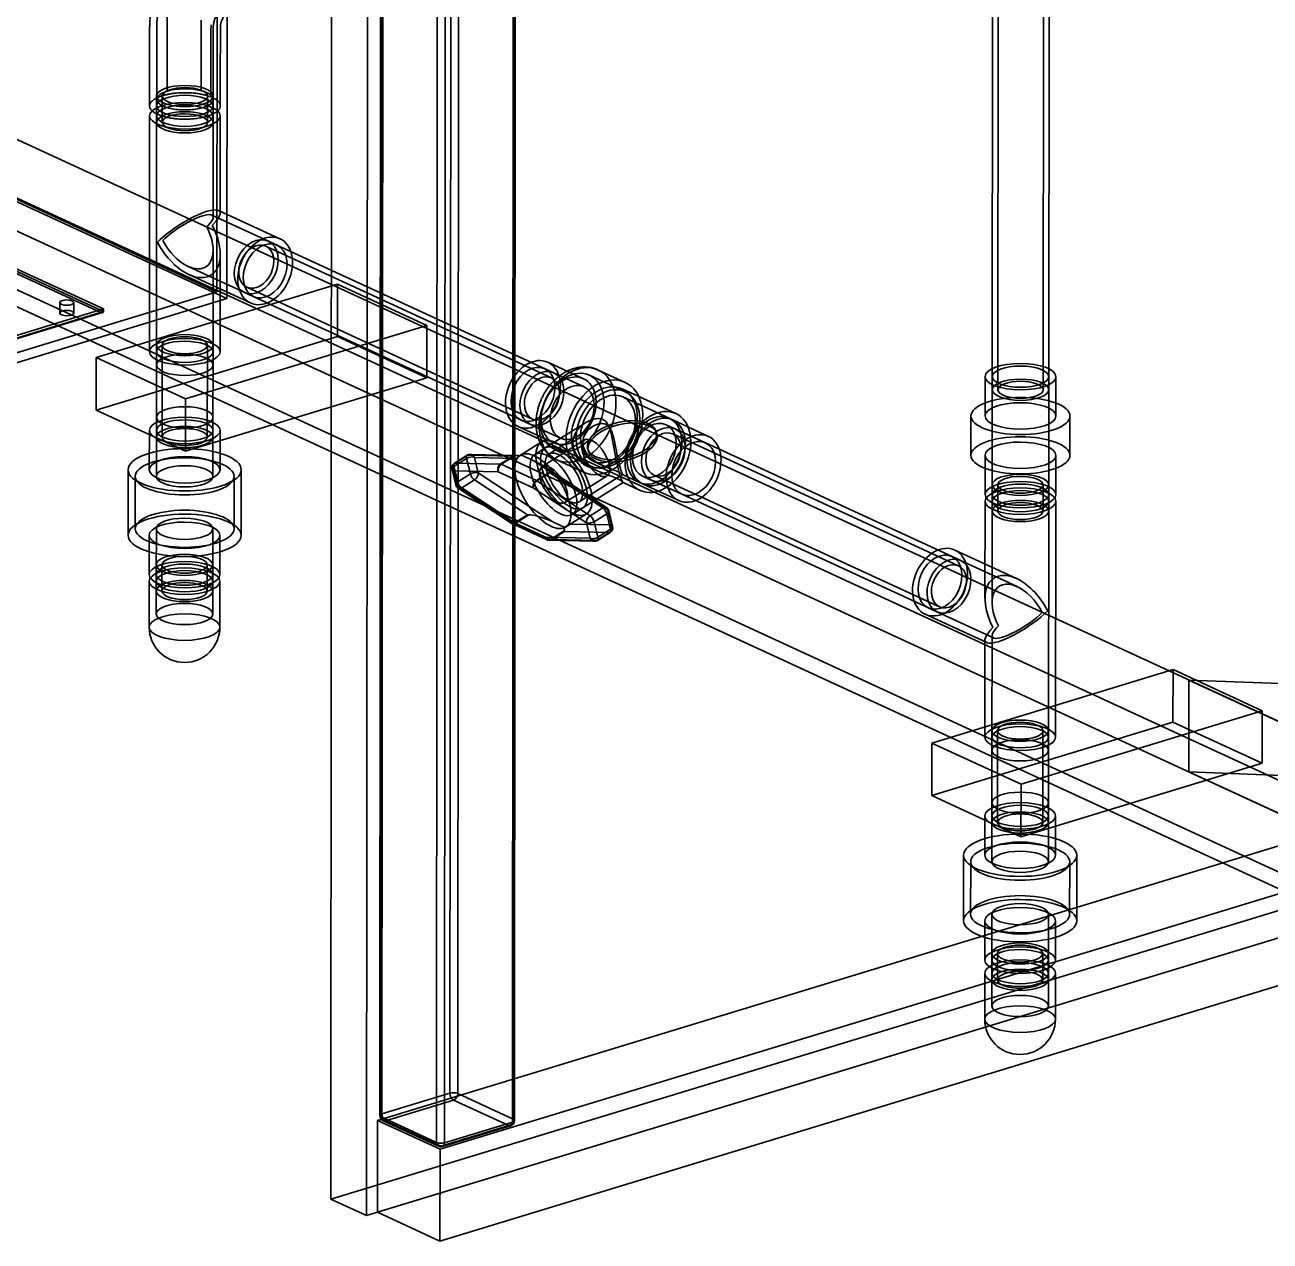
# Model space of a CAD drawing. Header units: millimetres. Extents: x 13 to 1054, y -1204 to 736.
# Drawn here: x 363.6 to 803.9, y -1204.1 to -774.1 of the extents above; entities that cross this region are included whole.
import ezdxf

# ---------------------------------------------------------------- set-up
doc = ezdxf.new("R2010")
doc.units = ezdxf.units.MM
doc.layers.add('1', color=7, linetype='Continuous', true_color=0xffffff)

msp = doc.modelspace()

# ---------------------------------------------------------------- linework, layer by layer
at = {"layer": '1', "color": 7, "linetype": 'Continuous', "lineweight": 35}
for p, q in [((471.74, -1189.27), (472.86, 345)), ((484.37, -1195.1), (485.48, 339.18)), ((816.87, -1084.16), (471.74, -1189.27)), ((829.49, -1089.99), (484.37, -1195.1)), ((471.74, -1189.27), (484.37, -1195.1))]:
    msp.add_line(p, q, dxfattribs=at)
at = {"layer": '1', "color": 5, "linetype": 'Continuous', "lineweight": 35}
for p, q in [((514.93, 313.85), (513.87, -1151.82)), ((516.68, -1151.93), (517.74, 313.74)), ((490.15, 305.95), (489.09, -1159.72)), ((490.6, 305.48), (489.53, -1160.2)), ((489.82, -1159.14), (490.89, 306.53)), ((537.31, 304.72), (536.25, -1160.95)), ((536.7, -1161.43), (537.76, 304.24)), ((535.96, -1162.01), (537.02, 303.66)), ((509.1, -1169.22), (510.17, 296.45)), ((512.98, 296.34), (511.92, -1169.33)), ((432.05, -38.75), (431.45, -868.47)), ((435.57, -36.57), (434.97, -870.92)), ((255.23, -765.93), (864.41, -1046.91)), ((228.08, -774.2), (837.27, -1055.18)), ((245.22, -782.57), (431.45, -868.47)), ((245.58, -783.57), (434.97, -870.92)), ((230.34, -800.3), (391.32, -874.55)), ((391.32, -875.47), (230.34, -801.23)), ((255.21, -798.38), (864.39, -1079.36)), ((230.27, -801.95), (390.62, -875.91)), ((220.31, -809.01), (829.49, -1089.99)), ((228.06, -806.64), (837.25, -1087.62)), ((228.06, -806.64), (837.25, -1087.62)), ((431.45, -868.47), (216.24, -934.01)), ((434.97, -870.92), (221.69, -935.88)), ((391.32, -874.55), (232.33, -922.97)), ((232.33, -923.89), (391.32, -875.47)), ((232.37, -924.16), (390.94, -875.87)), ((390.62, -875.91), (232.4, -924.09)), ((375.9, -872.31), (375.9, -876.02)), ((380.9, -876.02), (380.9, -872.31)), ((391.32, -875.47), (391.32, -874.55)), ((510.37, -1171.66), (1053.25, -1006.32)), ((775.11, -1038.2), (775.14, -1005.75)), ((974.09, -1013.52), (775.14, -1005.75)), ((775.14, -1005.75), (806.38, -1020.16)), ((1053.23, -1038.77), (510.34, -1204.11)), ((806.36, -1052.61), (775.11, -1038.2)), ((974.07, -1045.97), (775.11, -1038.2)), ((488.27, -1161.47), (837.27, -1055.18)), ((837.25, -1087.62), (488.25, -1193.91)), ((513.87, -1151.82), (489.82, -1159.14)), ((536.25, -1160.95), (516.68, -1151.93)), ((491.08, -1161.58), (515.13, -1154.26)), ((515.13, -1154.26), (534.7, -1163.28)), ((488.25, -1193.91), (488.27, -1161.47)), ((488.27, -1161.47), (510.37, -1171.66)), ((489.53, -1160.2), (509.1, -1169.22)), ((490.25, -1161.54), (509.82, -1170.57)), ((510.65, -1170.6), (491.08, -1161.58)), ((511.92, -1169.33), (535.96, -1162.01)), ((534.7, -1163.28), (510.65, -1170.6)), ((511.24, -1170.66), (535.28, -1163.34)), ((510.34, -1204.11), (510.37, -1171.66)), ((488.25, -1193.91), (510.34, -1204.11))]:
    msp.add_line(p, q, dxfattribs=at)
at = {"layer": '1', "color": 27, "linetype": 'Continuous', "lineweight": 35}
for p, q in [((705.8, -680.63), (705.64, -903.13)), ((707.8, -680.64), (707.64, -903.13)), ((723.64, -903.14), (723.8, -680.65)), ((725.64, -903.14), (725.8, -680.65)), ((410.17, -799.31), (410.17, -808.58)), ((410.17, -800.46), (410.17, -802.78)), ((412.17, -799.31), (412.17, -808.58)), ((428.17, -808.59), (428.17, -799.32)), ((430.17, -808.59), (430.17, -799.32)), ((430.17, -802.8), (430.17, -800.48)), ((407.67, -806.26), (407.61, -889.69)), ((410.17, -806.26), (410.11, -889.69)), ((430.14, -842.14), (430.17, -806.27)), ((432.64, -840.67), (432.67, -806.27)), ((453.78, -849.73), (432.02, -839.7)), ((452.74, -852.01), (429.64, -841.35)), ((430.11, -889.71), (430.14, -853.84)), ((549.75, -898.95), (448.74, -852.37)), ((550.58, -897.14), (449.58, -850.55)), ((432.61, -889.71), (432.63, -855.31)), ((421.27, -859.52), (444.36, -870.17)), ((421.55, -862.4), (443.31, -872.44)), ((442.04, -866.89), (543.04, -913.48)), ((441.2, -868.71), (542.21, -915.3)), ((410.11, -887.38), (410.09, -919.82)), ((412.11, -887.38), (412.09, -919.82)), ((428.09, -919.84), (428.11, -887.39)), ((430.09, -919.84), (430.11, -887.39)), ((561.1, -899.23), (548.47, -893.41)), ((561.32, -902.09), (547.43, -895.68)), ((575.83, -903.82), (563.2, -898)), ((575.82, -900.52), (566.35, -896.15)), ((593.71, -911.52), (574.77, -902.79)), ((591.4, -913.21), (574.99, -905.64)), ((539.05, -913.84), (552.94, -920.25)), ((561.79, -914.79), (547.59, -923.71)), ((604.24, -921.89), (590.35, -915.48)), ((605.29, -919.62), (592.66, -913.79)), ((407.59, -917.5), (407.58, -931.41)), ((410.09, -917.5), (410.08, -933.73)), ((430.08, -933.74), (430.09, -917.52)), ((432.58, -931.43), (432.59, -917.52)), ((538, -916.11), (550.63, -921.94)), ((564.27, -916.19), (548.92, -925.82)), ((693.68, -965.34), (592.67, -918.75)), ((694.52, -963.52), (593.51, -916.94)), ((551.05, -924.33), (563.68, -930.16)), ((551.69, -927.93), (561.16, -932.3)), ((564.52, -928.34), (568.04, -929.97)), ((400.08, -931.4), (400.06, -954.58)), ((440.06, -954.61), (440.08, -931.43)), ((559.55, -942.76), (574.9, -933.13)), ((562.21, -930.03), (565.75, -931.66)), ((574.88, -933.12), (580.93, -935.91)), ((585.97, -933.28), (686.98, -979.87)), ((402.58, -933.72), (402.56, -952.26)), ((437.56, -952.29), (437.58, -933.75)), ((560.88, -944.88), (575.08, -935.97)), ((575.08, -935.96), (581.15, -938.76)), ((581.98, -933.64), (595.87, -940.05)), ((582.19, -936.49), (594.82, -942.32)), ((585.13, -935.1), (686.14, -981.68)), ((705.61, -936.73), (705.61, -946)), ((707.61, -936.73), (707.61, -946)), ((723.61, -946.02), (723.61, -936.75)), ((725.61, -946.02), (725.61, -936.75)), ((703.11, -942.52), (703.08, -976.92)), ((705.61, -942.53), (705.58, -978.39)), ((725.55, -1025.98), (725.61, -942.54)), ((728.05, -1025.98), (728.11, -942.54)), ((407.56, -954.59), (407.55, -968.49)), ((410.06, -952.27), (410.05, -968.49)), ((430.05, -968.51), (430.06, -952.28)), ((432.55, -968.51), (432.56, -954.6)), ((714.17, -969.84), (692.41, -959.8)), ((714.45, -972.72), (691.36, -962.07)), ((410.05, -965.02), (410.05, -974.29)), ((412.05, -965.02), (412.05, -974.29)), ((428.05, -974.3), (428.05, -965.03)), ((430.05, -974.3), (430.05, -965.03)), ((407.55, -970.81), (407.54, -987.03)), ((410.05, -970.81), (410.04, -982.4)), ((430.04, -982.41), (430.05, -970.82)), ((432.54, -987.05), (432.55, -970.83)), ((682.98, -980.23), (706.07, -990.88)), ((681.94, -982.5), (703.7, -992.54)), ((705.57, -990.1), (705.55, -1025.96)), ((703.07, -991.56), (703.05, -1025.96)), ((705.55, -1023.64), (705.53, -1056.09)), ((707.55, -1023.65), (707.53, -1056.09)), ((723.53, -1056.1), (723.55, -1023.66)), ((725.53, -1056.11), (725.55, -1023.66)), ((703.03, -1053.77), (703.02, -1067.68)), ((705.53, -1053.77), (705.52, -1070)), ((725.52, -1070.01), (725.53, -1053.79)), ((728.02, -1067.7), (728.03, -1053.79)), ((695.52, -1067.67), (695.5, -1090.85)), ((735.5, -1090.88), (735.52, -1067.7)), ((698.02, -1069.99), (698, -1088.53)), ((733, -1088.56), (733.02, -1070.02)), ((703, -1090.85), (702.99, -1104.76)), ((705.5, -1088.54), (705.49, -1104.76)), ((725.49, -1104.78), (725.5, -1088.55)), ((727.99, -1104.78), (728, -1090.87)), ((705.49, -1102.44), (705.49, -1111.71)), ((707.49, -1102.44), (707.49, -1111.72)), ((723.49, -1111.73), (723.49, -1102.46)), ((725.49, -1111.73), (725.49, -1102.46)), ((702.99, -1109.39), (702.98, -1125.62)), ((705.49, -1109.4), (705.48, -1120.98)), ((725.48, -1121), (725.49, -1109.41)), ((727.98, -1125.64), (727.99, -1109.41))]:
    msp.add_line(p, q, dxfattribs=at)
at = {"layer": '1', "color": 252, "linetype": 'Continuous', "lineweight": 35}
for p, q in [((388.81, -891.78), (474.12, -865.8)), ((474.11, -884.34), (474.12, -865.8)), ((474.12, -865.8), (505.69, -880.36)), ((505.69, -880.36), (420.38, -906.34)), ((505.67, -898.9), (505.69, -880.36)), ((388.8, -910.32), (474.11, -884.34)), ((474.11, -884.34), (505.67, -898.9)), ((388.8, -910.32), (388.81, -891.78)), ((420.38, -906.34), (388.81, -891.78)), ((410.11, -894.33), (410.09, -912.87)), ((430.09, -912.88), (430.11, -894.34)), ((505.67, -898.9), (420.36, -924.88)), ((420.36, -924.88), (420.38, -906.34)), ((420.36, -924.88), (388.8, -910.32)), ((684.25, -1028.05), (769.56, -1002.07)), ((769.55, -1020.61), (769.56, -1002.07)), ((769.56, -1002.07), (801.13, -1016.63)), ((801.13, -1016.63), (715.82, -1042.61)), ((801.11, -1035.17), (801.13, -1016.63)), ((684.24, -1046.59), (769.55, -1020.61)), ((769.55, -1020.61), (801.11, -1035.17)), ((684.24, -1046.59), (684.25, -1028.05)), ((715.82, -1042.61), (684.25, -1028.05)), ((705.54, -1030.6), (705.53, -1049.14)), ((725.53, -1049.15), (725.54, -1030.61)), ((801.11, -1035.17), (715.8, -1061.15)), ((715.8, -1061.15), (715.82, -1042.61)), ((715.8, -1061.15), (684.24, -1046.59))]:
    msp.add_line(p, q, dxfattribs=at)
at = {"layer": '1', "color": 53, "linetype": 'Continuous', "lineweight": 35}
for p, q in [((703.14, -898.49), (703.13, -912.4)), ((705.64, -898.49), (705.61, -940.21)), ((725.61, -940.22), (725.64, -898.51)), ((728.13, -912.41), (728.14, -898.51)), ((698.13, -912.39), (698.12, -926.3)), ((733.12, -926.32), (733.13, -912.42)), ((703.12, -926.3), (703.11, -940.21)), ((728.11, -940.23), (728.12, -926.32))]:
    msp.add_line(p, q, dxfattribs=at)
at = {"layer": '1', "color": 1, "linetype": 'Continuous', "lineweight": 35}
for p, q in [((587.07, -918.84), (586.87, -918.01)), ((546.26, -921.59), (538.43, -926.51)), ((547.59, -923.71), (543.84, -926.06)), ((561.48, -920.89), (546.5, -930.29)), ((562.58, -923.89), (562.78, -924.73)), ((515.29, -930.22), (519.78, -927.4)), ((519.98, -926.29), (515.49, -929.11)), ((520.26, -926.22), (515.77, -929.04)), ((515.77, -929.04), (531.67, -929.39)), ((519.78, -927.4), (521.11, -932.89)), ((536.17, -926.57), (520.26, -926.22)), ((537.57, -926.35), (521.09, -925.98)), ((523.87, -932.54), (522.54, -927.04)), ((522.54, -927.04), (537.69, -927.38)), ((531.67, -929.39), (536.17, -926.57)), ((537.02, -926.37), (532.05, -929.49)), ((538.54, -926.44), (538.99, -926.16)), ((543.26, -928.14), (538.99, -926.16)), ((543.26, -928.14), (551.54, -933.57)), ((514.61, -931.27), (515.94, -936.77)), ((515.05, -931.74), (516.38, -937.24)), ((530.96, -932.09), (515.05, -931.74)), ((516.62, -935.71), (515.29, -930.22)), ((521.11, -932.89), (516.62, -935.71)), ((541.95, -944.41), (523.87, -932.54)), ((543.34, -937.81), (530.96, -932.09)), ((532.05, -929.49), (544.43, -935.2)), ((544.43, -935.2), (549.19, -932.22)), ((549.15, -932.51), (544.66, -935.33)), ((569.22, -944.72), (547.29, -930.32)), ((567.94, -944.85), (549.15, -932.51)), ((516.38, -937.24), (535.17, -949.58)), ((518.06, -937.84), (522.55, -935.02)), ((536.85, -950.18), (518.06, -937.84)), ((522.55, -935.02), (541.34, -947.36)), ((562.13, -950.15), (543.34, -937.81)), ((544.66, -935.33), (563.45, -947.67)), ((551.54, -933.57), (569.62, -945.45)), ((554.47, -943), (569.45, -933.6)), ((516.78, -937.97), (535.57, -950.31)), ((550.22, -949.85), (541.95, -944.41)), ((557.13, -947.23), (560.88, -944.88)), ((563.45, -947.67), (567.94, -944.85)), ((569.62, -945.45), (570.95, -950.94)), ((571.39, -951.41), (570.06, -945.92)), ((535.17, -949.58), (547.55, -955.29)), ((535.83, -950.46), (548.21, -956.17)), ((541.34, -947.36), (536.85, -950.18)), ((537.07, -950.31), (541.83, -947.32)), ((549.45, -956.02), (537.07, -950.31)), ((550.22, -949.85), (554.5, -951.82)), ((554.37, -951.91), (562.21, -947)), ((570.95, -950.94), (555.8, -950.61)), ((563.46, -955.64), (562.13, -950.15)), ((569.38, -946.97), (564.89, -949.79)), ((564.89, -949.79), (566.22, -955.29)), ((570.71, -952.47), (569.38, -946.97)), ((547.55, -955.29), (563.46, -955.64)), ((554.42, -952.9), (549.45, -956.02)), ((549.83, -956.12), (554.33, -953.3)), ((554.06, -952.1), (554.5, -951.82)), ((554.33, -953.3), (570.23, -953.65)), ((570.23, -953.65), (565.74, -956.47)), ((566.02, -956.4), (570.51, -953.58)), ((566.22, -955.29), (570.71, -952.47)), ((549.01, -956.35), (564.91, -956.7)), ((565.74, -956.47), (549.83, -956.12))]:
    msp.add_line(p, q, dxfattribs=at)
for centre, start, end in [((521.04, -927.98), 88.7371, 122.1146), ((516.55, -930.8), 122.1146, 193.6118), ((517.88, -936.3), 193.6118, 236.6943), ((568.12, -946.39), 13.6118, 56.6943), ((536.67, -948.64), 236.6943, 245.2354), ((569.45, -951.88), 302.1146, 13.6118), ((549.05, -954.35), 245.2354, 268.7371), ((564.96, -954.7), 268.7371, 302.1146)]:
    msp.add_arc(centre, 2, start, end, dxfattribs=at)
at = {"layer": '1', "color": 27, "linetype": 'Continuous', "lineweight": 35}
for centre in [(420.04, -987.04), (715.48, -1125.63)]:
    msp.add_arc(centre, 12.5, 179.9584, 359.9584, dxfattribs=at)
at = {"layer": '1', "color": 5, "linetype": 'Continuous', "lineweight": 35}
for centre, start, end in [((491.09, -1159.72), 179.9584, 245.239), ((534.7, -1161.43), 286.9385, 359.9584), ((510.66, -1168.75), 245.239, 286.9385)]:
    msp.add_arc(centre, 2, start, end, dxfattribs=at)
at = {"layer": '1', "color": 27, "linetype": 'Continuous', "lineweight": 35}
for centre, major_axis, ratio in [((420.17, -799.31), (-10, 0.01), 0.374927), ((420.17, -799.31), (8, -0.01), 0.374927), ((420.17, -802.79), (10, -0.01), 0.374927), ((420.17, -806.27), (12.5, -0.01), 0.374927), ((420.17, -806.27), (10, -0.01), 0.374927), ((420.17, -808.58), (-10, 0.01), 0.374927), ((420.17, -808.58), (8, -0.01), 0.374927), ((445.39, -859.63), (4.19, 9.08), 0.718822), ((448.55, -861.09), (5.24, 11.35), 0.718822), ((445.39, -859.63), (-3.35, -7.26), 0.718822), ((448.55, -861.09), (4.19, 9.08), 0.718822), ((420.11, -889.7), (12.5, -0.01), 0.374927), ((420.11, -887.38), (10, -0.01), 0.374927), ((420.11, -887.38), (-8, 0.01), 0.374927), ((420.11, -889.7), (10, -0.01), 0.374927), ((543.24, -904.76), (-5.24, -11.35), 0.718822), ((559.02, -912.04), (7.33, 15.89), 0.718822), ((543.24, -904.76), (-4.19, -9.08), 0.718822), ((546.4, -906.22), (4.19, 9.08), 0.718822), ((546.4, -906.22), (-3.35, -7.26), 0.718822), ((557.13, -911.17), (6.07, 13.17), 0.718822), ((555.86, -910.58), (-5.24, -11.35), 0.718822), ((568.49, -916.41), (-7.33, -15.89), 0.718822), ((557.13, -911.17), (-4.19, -9.08), 0.718822), ((568.49, -916.41), (-6.28, -13.62), 0.718822), ((569.75, -916.99), (6.07, 13.17), 0.718822), ((715.64, -903.13), (-10, 0.01), 0.374927), ((715.64, -903.13), (8, -0.01), 0.374927), ((569.75, -916.99), (5.24, 11.35), 0.718822), ((587.43, -925.14), (-6.28, -13.62), 0.718822), ((586.17, -924.56), (5.24, 11.35), 0.718822), ((420.09, -917.51), (12.5, -0.01), 0.374927), ((420.09, -917.51), (-10, 0.01), 0.374927), ((587.43, -925.14), (5.24, 11.35), 0.718822), ((586.17, -924.56), (4.19, 9.08), 0.718822), ((589.32, -926.02), (-4.19, -9.08), 0.718822), ((420.09, -919.83), (10, -0.01), 0.374927), ((420.09, -919.83), (-8, 0.01), 0.374927), ((589.32, -926.02), (3.35, 7.26), 0.718822), ((600.05, -930.97), (5.24, 11.35), 0.718822), ((600.05, -930.97), (-4.19, -9.08), 0.718822), ((420.08, -931.42), (20, -0.01), 0.374927), ((554.23, -934.29), (6.65, -10.59), 0.467256), ((554.23, -934.29), (5.32, -8.47), 0.467256), ((420.08, -933.74), (-17.5, 0.01), 0.374927), ((420.08, -931.42), (12.5, -0.01), 0.374927), ((420.08, -933.74), (-10, 0.01), 0.374927), ((715.61, -936.74), (-10, 0.01), 0.374927), ((715.61, -942.53), (-12.5, 0.01), 0.374927), ((715.61, -936.74), (8, -0.01), 0.374927), ((715.61, -946.01), (-10, 0.01), 0.374927), ((715.61, -942.53), (-10, 0.01), 0.374927), ((420.06, -952.28), (-17.5, 0.01), 0.374927), ((715.61, -946.01), (8, -0.01), 0.374927), ((420.06, -954.59), (20, -0.01), 0.374927), ((420.06, -954.59), (12.5, -0.01), 0.374927), ((420.06, -952.28), (-10, 0.01), 0.374927), ((687.17, -971.15), (-5.24, -11.35), 0.718822), ((420.05, -968.5), (12.5, -0.01), 0.374927), ((420.05, -965.02), (10, -0.01), 0.374927), ((420.05, -965.02), (-8, 0.01), 0.374927), ((687.17, -971.15), (-4.19, -9.08), 0.718822), ((690.33, -972.6), (-4.19, -9.08), 0.718822), ((690.33, -972.6), (3.35, 7.26), 0.718822), ((420.05, -970.82), (-12.5, 0.01), 0.374927), ((420.05, -968.5), (10, -0.01), 0.374927), ((420.05, -970.82), (-10, 0.01), 0.374927), ((420.05, -974.29), (10, -0.01), 0.374927), ((420.05, -974.29), (-8, 0.01), 0.374927), ((420.04, -982.41), (10, -0.01), 0.374927), ((420.04, -987.04), (-12.5, 0.01), 0.374927), ((715.55, -1025.97), (-12.5, 0.01), 0.374927), ((715.55, -1023.65), (10, -0.01), 0.374927), ((715.55, -1023.65), (-8, 0.01), 0.374927), ((715.55, -1025.97), (-10, 0.01), 0.374927), ((715.53, -1053.78), (12.5, -0.01), 0.374927), ((715.53, -1056.1), (10, -0.01), 0.374927), ((715.53, -1053.78), (-10, 0.01), 0.374927), ((715.53, -1056.1), (-8, 0.01), 0.374927), ((715.52, -1067.69), (20, -0.01), 0.374927), ((715.52, -1070), (-17.5, 0.01), 0.374927), ((715.52, -1067.69), (12.5, -0.01), 0.374927), ((715.52, -1070), (-10, 0.01), 0.374927), ((715.5, -1088.54), (-17.5, 0.01), 0.374927), ((715.5, -1090.86), (20, -0.01), 0.374927), ((715.5, -1090.86), (12.5, -0.01), 0.374927), ((715.5, -1088.54), (-10, 0.01), 0.374927), ((715.49, -1104.77), (12.5, -0.01), 0.374927), ((715.49, -1102.45), (10, -0.01), 0.374927), ((715.49, -1102.45), (-8, 0.01), 0.374927), ((715.49, -1109.4), (-12.5, 0.01), 0.374927), ((715.49, -1104.77), (10, -0.01), 0.374927), ((715.49, -1111.72), (10, -0.01), 0.374927), ((715.49, -1109.4), (-10, 0.01), 0.374927), ((715.49, -1111.72), (-8, 0.01), 0.374927), ((715.48, -1120.99), (10, -0.01), 0.374927), ((715.48, -1125.63), (-12.5, 0.01), 0.374927)]:
    msp.add_ellipse(centre, major_axis=major_axis, ratio=ratio, dxfattribs=at)
for centre, major_axis, ratio, start_param, end_param in [((420.14, -847.98), (12.35, 7.9), 0.250109, 5.44086, 8.582452), ((420.14, -847.98), (9.88, 6.32), 0.250109, 5.44086, 8.582452), ((420.14, -847.98), (-9.32, 14.57), 0.57145, 1.411947, 4.553539), ((420.14, -847.98), (-7.45, 11.66), 0.57145, 1.411947, 4.553539), ((715.58, -984.25), (-9.32, 14.57), 0.57145, 4.553539, 7.695132), ((715.58, -984.25), (-7.45, 11.66), 0.57145, 4.553539, 7.695132), ((715.58, -984.25), (12.35, 7.9), 0.250109, 2.299267, 5.44086), ((715.58, -984.25), (9.88, 6.32), 0.250109, 2.299267, 5.44086)]:
    msp.add_ellipse(centre, major_axis=major_axis, ratio=ratio, start_param=start_param, end_param=end_param, dxfattribs=at)
at = {"layer": '1', "color": 5, "linetype": 'Continuous', "lineweight": 35}
for centre, major_axis in [((378.4, -872.31), (-2.5, 0)), ((378.4, -876.02), (2.5, 0))]:
    msp.add_ellipse(centre, major_axis=major_axis, ratio=0.374927, dxfattribs=at)
for centre, major_axis, ratio, start_param, end_param in [((390.62, -875.45), (-0.703, 0.048), 0.657241, 1.615223, 3.18602), ((515.13, -1152.4), (0.58, -1.91), 0.585427, 4.231622, 5.802418), ((515.13, -1152.4), (2, 0), 0.374927, 0.683476, 2.254272), ((515.13, -1152.4), (-0.84, -1.82), 0.718822, 0.569621, 2.140417), ((491.09, -1159.72), (2, 0), 0.374927, 2.254272, 3.825068), ((491.09, -1159.72), (-0.84, -1.82), 0.718822, 5.28201, 6.852806), ((491.09, -1159.72), (-0.58, 1.91), 0.585427, 1.090029, 2.660826), ((534.7, -1161.43), (-0.84, -1.82), 0.718822, 0.569621, 2.140417), ((534.7, -1161.43), (-0.58, 1.91), 0.585427, 2.660826, 4.231622), ((534.7, -1161.43), (2, 0), 0.374927, 5.395865, 6.966661), ((510.66, -1168.75), (2, 0), 0.374927, 3.825068, 5.395865), ((510.66, -1168.75), (-0.84, -1.82), 0.718822, 5.28201, 6.852806), ((510.66, -1168.75), (0.58, -1.91), 0.585427, 5.802418, 7.373215)]:
    msp.add_ellipse(centre, major_axis=major_axis, ratio=ratio, start_param=start_param, end_param=end_param, dxfattribs=at)
at = {"layer": '1', "color": 252, "linetype": 'Continuous', "lineweight": 35}
for centre in [(420.11, -894.34), (420.09, -912.88), (715.54, -1030.6), (715.53, -1049.14)]:
    msp.add_ellipse(centre, major_axis=(10, -0.01), ratio=0.374927, dxfattribs=at)
at = {"layer": '1', "color": 53, "linetype": 'Continuous', "lineweight": 35}
for centre, major_axis in [((715.64, -898.5), (-12.5, 0.01)), ((715.64, -898.5), (-10, 0.01)), ((715.63, -912.4), (-17.5, 0.01)), ((715.63, -912.4), (-12.5, 0.01)), ((715.62, -926.31), (-17.5, 0.01)), ((715.62, -926.31), (-12.5, 0.01)), ((715.61, -940.22), (-12.5, 0.01)), ((715.61, -940.22), (-10, 0.01))]:
    msp.add_ellipse(centre, major_axis=major_axis, ratio=0.374927, dxfattribs=at)
at = {"layer": '1', "color": 1, "linetype": 'Continuous', "lineweight": 35}
for centre, major_axis, ratio in [((574.72, -920.95), (12.15, 2.94), 0.514793), ((574.93, -921.79), (12.15, 2.94), 0.514793), ((554.23, -934.29), (7.97, -12.7), 0.467256), ((565.46, -927.24), (-3.99, 6.35), 0.467256), ((550.49, -936.64), (6.65, -10.59), 0.467256), ((554.23, -934.29), (-6.65, 10.59), 0.467256), ((550.49, -936.64), (-3.99, 6.35), 0.467256)]:
    msp.add_ellipse(centre, major_axis=major_axis, ratio=ratio, dxfattribs=at)
for centre, major_axis, ratio, start_param, end_param in [((546.74, -938.99), (7.97, -12.7), 0.467256, 1.707236, 3.105763), ((516.55, -930.8), (0.04, 2), 0.844991, 0.507967, 2.078763), ((516.55, -930.8), (-1.06, 1.69), 0.467256, 5.984556, 7.232466), ((521.04, -927.98), (-1.06, 1.69), 0.467256, 5.984556, 7.232466), ((521.04, -927.98), (-1.94, -0.47), 0.514796, 3.718011, 5.288807), ((521.04, -927.98), (0.04, 2), 0.844991, 5.220356, 6.791152), ((546.74, -938.99), (7.97, -12.7), 0.467256, 3.356797, 4.848829), ((536.95, -928.33), (2.63, 0.73), 0.702624, 1.352579, 1.675465), ((540.32, -928.41), (-4.22, 1.56), 0.320481, 5.260907, 5.717897), ((541.77, -929.08), (-7.4, 3.21), 0.182203, 3.191899, 4.588162), ((516.55, -930.8), (-1.94, -0.47), 0.514796, 5.288807, 6.859604), ((522.37, -933.48), (-1.94, -0.47), 0.514796, 3.718011, 5.288807), ((522.37, -933.48), (-1.06, 1.69), 0.467256, 0.949281, 2.345544), ((522.37, -933.48), (-1.1, -1.67), 0.618475, 0.934001, 2.504798), ((532.46, -931.15), (0.04, 2), 0.844991, 0.507967, 2.078763), ((532.46, -931.15), (-0.84, -1.82), 0.718788, 3.975361, 5.546158), ((532.46, -931.15), (-1.06, 1.69), 0.467256, 5.66167, 5.984556), ((549.33, -934.05), (0.02, 2.37), 0.107571, 0.690492, 0.865025), ((517.88, -936.3), (-1.94, -0.47), 0.514796, 5.288807, 6.859604), ((517.88, -936.3), (-1.1, -1.67), 0.618475, 5.64639, 7.217187), ((517.88, -936.3), (-1.06, 1.69), 0.467256, 0.949281, 2.345544), ((544.84, -936.87), (-0.84, -1.82), 0.718788, 3.975361, 5.546158), ((544.84, -936.87), (-1.1, -1.67), 0.618475, 4.075594, 5.64639), ((544.84, -936.87), (1.06, -1.69), 0.467256, 2.345544, 2.520077), ((546.74, -938.99), (7.97, -12.7), 0.467256, 0.215204, 1.707236), ((546.74, -938.99), (7.97, -12.7), 0.467256, 4.848829, 6.247355), ((568.12, -946.39), (-1.1, -1.67), 0.618475, 2.504798, 4.075594), ((568.12, -946.39), (1.06, -1.69), 0.467256, 0.949281, 2.345544), ((568.12, -946.39), (-1.94, -0.47), 0.514796, 2.147215, 3.718011), ((536.67, -948.64), (1.1, 1.67), 0.618475, 2.504798, 4.075594), ((536.67, -948.64), (-0.84, -1.82), 0.718788, 5.546158, 7.116954), ((536.67, -948.64), (-1.06, 1.69), 0.467256, 2.345544, 2.520077), ((541.16, -945.82), (-2.82, 0.03), 0.547317, 1.639773, 1.814306), ((548.73, -950.79), (-7.4, 3.21), 0.182203, 4.588162, 5.984425), ((563.63, -949.21), (-1.1, -1.67), 0.618475, 4.075594, 5.64639), ((563.63, -949.21), (-1.94, -0.47), 0.514796, 0.576418, 2.147215), ((563.63, -949.21), (1.06, -1.69), 0.467256, 0.949281, 2.345544), ((569.45, -951.88), (0.04, 2), 0.844991, 3.64956, 5.220356), ((569.45, -951.88), (-1.94, -0.47), 0.514796, 2.147215, 3.718011), ((549.05, -954.35), (-0.84, -1.82), 0.718788, 5.546158, 7.116954), ((549.05, -954.35), (-0.04, -2), 0.844991, 5.220356, 6.791152), ((550.17, -951.46), (-4.22, 1.56), 0.320481, 3.222076, 3.679066), ((553.54, -951.53), (-0.55, 2), 0.350409, 3.544891, 3.867777), ((564.96, -954.7), (-1.94, -0.47), 0.514796, 0.576418, 2.147215), ((564.96, -954.7), (1.06, -1.69), 0.467256, 5.984556, 7.232466), ((569.45, -951.88), (1.06, -1.69), 0.467256, 5.984556, 7.232466), ((549.05, -954.35), (1.06, -1.69), 0.467256, 5.66167, 5.984556), ((564.96, -954.7), (0.04, 2), 0.844991, 2.078763, 3.64956)]:
    msp.add_ellipse(centre, major_axis=major_axis, ratio=ratio, start_param=start_param, end_param=end_param, dxfattribs=at)
at = {"layer": '1', "color": 27, "linetype": 'Continuous', "lineweight": 35}
for points, knots in [([(451.46, -738.49), (451, -738.63), (450.08, -738.91), (448.71, -739.32), (447.38, -739.73), (446.09, -740.12), (444.85, -740.5), (443.66, -740.86), (442.52, -741.21), (441.42, -741.54), (440.36, -741.86), (439.35, -742.17), (438.38, -742.47), (437.46, -742.75), (436.6, -743.01), (435.79, -743.26), (435.03, -743.49), (434.33, -743.7), (433.68, -743.9), (433.08, -744.08), (432.54, -744.25), (432.05, -744.4), (431.61, -744.53), (431.23, -744.65), (430.9, -744.75), (430.6, -744.84), (430.27, -744.94), (429.88, -745.06), (429.43, -745.2), (429.04, -745.31), (428.71, -745.41), (428.48, -745.48), (428.25, -745.55), (428.03, -745.62), (427.83, -745.69), (427.58, -745.77), (427.28, -745.87), (426.91, -746), (426.52, -746.15), (426.14, -746.3), (425.73, -746.47), (425.3, -746.66), (424.84, -746.87), (424.38, -747.09), (423.93, -747.32), (423.48, -747.57), (423.03, -747.82), (422.68, -748.03), (422.42, -748.18), (422.26, -748.28), (422.11, -748.38), (421.95, -748.48), (421.74, -748.62), (421.49, -748.78), (421.22, -748.97), (420.94, -749.16), (420.65, -749.37), (420.37, -749.57), (420.08, -749.79), (419.77, -750.03), (419.43, -750.3), (419.09, -750.58), (418.79, -750.84), (418.5, -751.08), (418.24, -751.32), (417.98, -751.56), (417.72, -751.8), (417.43, -752.08), (417.12, -752.39), (416.77, -752.74), (416.45, -753.08), (416.19, -753.36), (416.01, -753.56), (415.87, -753.72), (415.76, -753.83), (415.69, -753.92), (415.61, -754.02), (415.5, -754.14), (415.36, -754.31), (415.17, -754.54), (414.92, -754.83), (414.63, -755.2), (414.31, -755.61), (413.9, -756.17), (413.4, -756.87), (412.84, -757.73), (412.3, -758.6), (411.79, -759.48), (411.32, -760.37), (410.91, -761.18), (410.58, -761.91), (410.29, -762.55), (410.04, -763.17), (409.8, -763.78), (409.58, -764.37), (409.37, -764.99), (409.15, -765.68), (408.92, -766.44), (408.69, -767.26), (408.51, -768), (408.38, -768.6), (408.29, -769.05), (408.21, -769.43), (408.15, -769.77), (408.1, -770.04), (408.07, -770.26), (408.04, -770.43), (408.01, -770.61), (407.98, -770.83), (407.94, -771.1), (407.91, -771.39), (407.87, -771.69), (407.82, -772.18), (407.76, -772.86), (407.72, -773.6), (407.71, -774.19), (407.7, -774.61), (407.69, -774.97), (407.69, -775.29), (407.69, -775.58), (407.69, -775.89), (407.69, -776.27), (407.69, -776.74), (407.69, -777.31), (407.69, -777.94), (407.69, -778.63), (407.69, -779.38), (407.69, -780.2), (407.69, -781.09), (407.69, -782.03), (407.69, -783.03), (407.69, -784.08), (407.69, -785.2), (407.68, -786.37), (407.68, -787.59), (407.68, -788.86), (407.68, -790.19), (407.68, -791.56), (407.68, -792.97), (407.68, -794.6), (407.68, -796.46), (407.68, -798.55), (407.67, -800.66), (407.67, -802.07), (407.67, -802.78)], [0, 0, 0, 0, 0.01818, 0.035964, 0.0533, 0.070143, 0.086454, 0.101923, 0.116819, 0.13112, 0.144804, 0.158117, 0.170759, 0.182719, 0.19399, 0.204564, 0.214439, 0.223617, 0.232083, 0.239859, 0.246945, 0.253342, 0.25905, 0.263983, 0.26825, 0.271961, 0.275772, 0.281175, 0.286948, 0.2931, 0.296144, 0.299266, 0.302068, 0.304754, 0.307214, 0.309666, 0.313234, 0.317701, 0.322211, 0.326519, 0.330753, 0.336292, 0.341452, 0.346793, 0.352349, 0.357635, 0.362979, 0.368361, 0.370646, 0.372578, 0.374309, 0.376301, 0.378582, 0.38211, 0.385596, 0.389128, 0.392835, 0.396676, 0.400115, 0.404171, 0.408899, 0.413725, 0.417582, 0.421424, 0.425477, 0.428806, 0.432351, 0.436415, 0.44102, 0.44616, 0.451827, 0.455123, 0.457908, 0.460102, 0.461708, 0.462742, 0.463699, 0.465541, 0.467797, 0.470463, 0.474672, 0.479608, 0.485031, 0.490455, 0.50088, 0.511265, 0.521622, 0.531969, 0.542256, 0.55211, 0.559511, 0.566618, 0.573434, 0.579962, 0.586207, 0.592641, 0.600089, 0.608138, 0.616805, 0.626109, 0.631191, 0.635841, 0.639902, 0.643373, 0.646246, 0.648515, 0.649985, 0.651684, 0.654016, 0.65694, 0.660009, 0.663119, 0.666274, 0.675202, 0.684557, 0.689506, 0.69412, 0.697958, 0.701102, 0.704188, 0.707464, 0.711068, 0.716564, 0.722695, 0.729465, 0.736879, 0.745109, 0.754007, 0.763566, 0.773778, 0.784634, 0.796127, 0.808245, 0.820971, 0.834287, 0.848169, 0.862586, 0.877506, 0.892885, 0.908678, 0.930962, 0.953751, 0.976843, 1, 1, 1, 1]), ([(452.19, -740.88), (451.84, -740.98), (451.02, -741.23), (449.76, -741.62), (448.4, -742.03), (447.09, -742.43), (445.81, -742.82), (444.57, -743.2), (443.37, -743.56), (442.21, -743.92), (441.07, -744.26), (439.98, -744.6), (438.93, -744.91), (437.94, -745.22), (437.01, -745.5), (436.15, -745.76), (435.34, -746.01), (434.6, -746.23), (433.91, -746.44), (433.28, -746.64), (432.7, -746.81), (432.17, -746.97), (431.71, -747.11), (431.32, -747.23), (430.99, -747.33), (430.7, -747.42), (430.42, -747.51), (430.17, -747.58), (429.92, -747.66), (429.68, -747.73), (429.45, -747.8), (429.23, -747.87), (428.95, -747.95), (428.57, -748.07), (428.13, -748.22), (427.66, -748.39), (427.2, -748.56), (426.77, -748.74), (426.42, -748.89), (426.12, -749.03), (425.89, -749.14), (425.64, -749.26), (425.38, -749.39), (425.1, -749.53), (424.79, -749.7), (424.46, -749.88), (424.14, -750.06), (423.87, -750.23), (423.64, -750.37), (423.45, -750.49), (423.28, -750.6), (423.11, -750.7), (422.95, -750.81), (422.75, -750.94), (422.5, -751.12), (422.17, -751.35), (421.8, -751.62), (421.4, -751.92), (421, -752.24), (420.65, -752.54), (420.35, -752.8), (420.09, -753.01), (419.86, -753.23), (419.65, -753.42), (419.46, -753.59), (419.29, -753.76), (419.09, -753.96), (418.84, -754.2), (418.57, -754.48), (418.3, -754.76), (418.05, -755.03), (417.8, -755.3), (417.59, -755.54), (417.41, -755.75), (417.26, -755.93), (417.13, -756.09), (417.02, -756.22), (416.94, -756.32), (416.88, -756.39), (416.81, -756.48), (416.7, -756.62), (416.53, -756.83), (416.32, -757.11), (416.07, -757.44), (415.79, -757.82), (415.48, -758.26), (415.15, -758.76), (414.82, -759.27), (414.5, -759.79), (414.19, -760.32), (413.88, -760.88), (413.53, -761.53), (413.17, -762.25), (412.81, -763.04), (412.48, -763.8), (412.19, -764.53), (411.92, -765.27), (411.66, -766.03), (411.42, -766.79), (411.22, -767.5), (411.05, -768.16), (410.9, -768.76), (410.78, -769.32), (410.69, -769.78), (410.62, -770.16), (410.57, -770.47), (410.52, -770.78), (410.47, -771.1), (410.41, -771.48), (410.36, -771.91), (410.32, -772.33), (410.28, -772.72), (410.26, -773.06), (410.24, -773.42), (410.22, -773.8), (410.21, -774.16), (410.2, -774.49), (410.19, -774.77), (410.19, -774.98), (410.19, -775.14), (410.19, -775.28), (410.19, -775.4), (410.19, -775.52), (410.19, -775.71), (410.19, -775.98), (410.19, -776.35), (410.19, -776.78), (410.19, -777.29), (410.19, -777.86), (410.19, -778.5), (410.19, -779.21), (410.19, -780), (410.19, -780.85), (410.19, -781.78), (410.19, -782.77), (410.19, -783.84), (410.19, -784.96), (410.18, -786.14), (410.18, -787.37), (410.18, -788.67), (410.18, -790.03), (410.18, -791.45), (410.18, -792.93), (410.18, -794.46), (410.18, -796.03), (410.18, -797.62), (410.17, -799.11), (410.17, -800.06), (410.17, -800.46)], [0, 0, 0, 0, 0.014542, 0.033699, 0.052414, 0.070636, 0.088323, 0.105436, 0.121944, 0.137818, 0.153744, 0.168928, 0.183353, 0.197004, 0.209871, 0.221948, 0.232949, 0.243203, 0.252711, 0.261476, 0.269497, 0.276775, 0.283309, 0.288415, 0.29295, 0.296936, 0.300669, 0.304243, 0.307658, 0.310923, 0.31404, 0.317013, 0.320158, 0.324961, 0.33094, 0.336546, 0.342354, 0.347535, 0.352547, 0.35544, 0.358422, 0.361494, 0.364765, 0.368299, 0.372145, 0.376544, 0.381058, 0.384523, 0.387425, 0.389885, 0.392193, 0.394364, 0.396447, 0.398618, 0.40246, 0.406859, 0.41208, 0.41775, 0.423506, 0.429234, 0.432995, 0.436677, 0.440261, 0.443459, 0.44619, 0.448568, 0.451403, 0.455485, 0.45988, 0.464117, 0.468201, 0.472157, 0.476043, 0.478623, 0.481174, 0.483573, 0.485466, 0.486831, 0.487672, 0.488371, 0.490541, 0.493531, 0.497335, 0.501948, 0.507022, 0.512802, 0.519281, 0.526451, 0.532568, 0.539109, 0.546075, 0.553132, 0.562835, 0.572106, 0.580955, 0.589387, 0.597409, 0.606585, 0.615162, 0.623138, 0.630509, 0.63727, 0.643409, 0.648888, 0.652712, 0.656117, 0.659184, 0.662708, 0.666908, 0.67179, 0.677124, 0.680729, 0.684509, 0.68848, 0.692655, 0.696794, 0.700507, 0.703612, 0.705858, 0.707603, 0.709056, 0.710339, 0.711743, 0.713411, 0.716866, 0.721097, 0.726112, 0.731921, 0.738533, 0.745956, 0.754191, 0.76324, 0.773135, 0.783834, 0.795332, 0.807617, 0.820679, 0.834245, 0.848522, 0.863483, 0.879094, 0.895652, 0.912796, 0.930463, 0.948584, 0.967078, 0.985848, 1, 1, 1, 1]), ([(413.86, -797.56), (413.87, -791.78), (413.87, -785.03), (413.88, -776.65), (413.88, -774.98), (413.88, -772.52), (413.87, -771.72), (413.97, -770.14), (414.08, -769.36), (414.83, -765.57), (416.1, -762.76), (418.81, -759.12), (419.86, -758.01), (422.18, -756.14), (423.48, -755.36), (425.5, -754.6), (426.19, -754.41), (427.55, -754), (429.59, -753.38), (431.61, -752.76), (438.36, -750.71), (443.8, -749.05), (448.79, -747.53)], [0, 0, 0, 0, 0.25, 0.25, 0.3125, 0.3125, 0.34375, 0.34375, 0.375, 0.375, 0.5, 0.5, 0.5625, 0.5625, 0.625, 0.625, 0.65625, 0.65625, 0.6875, 0.75, 0.75, 1, 1, 1, 1]), ([(430.17, -800.48), (430.17, -800), (430.17, -798.9), (430.18, -797.2), (430.18, -795.4), (430.18, -793.65), (430.18, -792.07), (430.18, -790.66), (430.18, -789.42), (430.18, -788.22), (430.18, -787.08), (430.18, -785.96), (430.19, -784.88), (430.19, -783.84), (430.19, -782.86), (430.19, -781.94), (430.19, -781.09), (430.19, -780.32), (430.19, -779.62), (430.19, -778.99), (430.19, -778.42), (430.19, -777.91), (430.19, -777.47), (430.19, -777.09), (430.19, -776.77), (430.19, -776.49), (430.19, -776.23), (430.19, -775.97), (430.19, -775.72), (430.19, -775.49), (430.19, -775.28), (430.19, -775.09), (430.19, -774.91), (430.2, -774.74), (430.21, -774.54), (430.23, -774.26), (430.27, -773.92), (430.33, -773.55), (430.4, -773.19), (430.49, -772.84), (430.59, -772.45), (430.74, -772.01), (430.93, -771.5), (431.15, -771.02), (431.37, -770.59), (431.57, -770.23), (431.77, -769.9), (431.95, -769.63), (432.1, -769.42), (432.23, -769.24), (432.36, -769.06), (432.52, -768.86), (432.7, -768.65), (432.88, -768.44), (433.06, -768.26), (433.22, -768.11), (433.37, -767.96), (433.55, -767.81), (433.73, -767.66), (433.91, -767.53), (434.08, -767.42), (434.2, -767.35), (434.3, -767.3), (434.41, -767.24), (434.51, -767.19), (434.59, -767.15), (434.66, -767.13), (434.66, -767.13), (434.69, -767.11), (434.72, -767.1), (434.75, -767.09), (434.78, -767.08), (434.85, -767.06), (434.97, -767.03), (435.13, -766.98), (435.32, -766.92), (435.57, -766.84), (435.89, -766.75), (436.32, -766.62), (436.81, -766.47), (437.3, -766.32), (437.69, -766.2), (438.01, -766.1), (438.32, -766.01), (438.65, -765.91), (439.02, -765.79), (439.44, -765.67), (439.9, -765.53), (440.41, -765.37), (440.97, -765.2), (441.58, -765.01), (442.23, -764.82), (442.91, -764.61), (443.63, -764.39), (444.38, -764.16), (445.19, -763.92), (446.05, -763.65), (446.98, -763.37), (447.97, -763.07), (449.01, -762.75), (450.09, -762.42), (451.22, -762.08), (452.46, -761.7), (453.82, -761.29), (455.3, -760.84), (456.7, -760.41), (457.61, -760.13), (458.01, -760.01)], [0, 0, 0, 0, 0.022342, 0.050762, 0.078622, 0.105742, 0.131967, 0.15186, 0.17107, 0.189551, 0.207265, 0.224183, 0.241228, 0.257323, 0.272452, 0.286601, 0.29976, 0.311925, 0.322481, 0.332149, 0.34093, 0.348825, 0.355839, 0.361452, 0.366342, 0.370544, 0.374555, 0.378533, 0.382472, 0.386369, 0.389399, 0.392281, 0.395196, 0.398351, 0.401978, 0.406888, 0.412938, 0.41895, 0.424789, 0.43027, 0.435528, 0.442873, 0.450648, 0.458847, 0.465268, 0.471447, 0.476997, 0.481937, 0.485499, 0.488728, 0.491986, 0.495894, 0.500477, 0.50555, 0.509926, 0.513604, 0.517684, 0.522271, 0.528148, 0.533553, 0.538758, 0.544638, 0.547924, 0.550836, 0.555026, 0.558498, 0.561285, 0.564393, 0.565896, 0.567221, 0.568075, 0.569244, 0.57062, 0.573465, 0.576859, 0.58059, 0.58467, 0.591485, 0.598028, 0.608872, 0.61865, 0.624986, 0.630788, 0.636138, 0.642165, 0.649226, 0.656828, 0.665347, 0.674782, 0.685133, 0.696404, 0.7086, 0.720951, 0.734128, 0.748129, 0.762947, 0.778574, 0.79602, 0.814347, 0.833535, 0.853558, 0.874387, 0.895985, 0.92237, 0.949682, 0.977825, 1, 1, 1, 1]), ([(432.67, -802.8), (432.67, -802.2), (432.67, -800.99), (432.67, -799.2), (432.68, -797.41), (432.68, -795.65), (432.68, -793.94), (432.68, -792.29), (432.68, -790.7), (432.68, -789.17), (432.68, -787.75), (432.68, -786.44), (432.68, -785.24), (432.69, -784.11), (432.69, -783.03), (432.69, -782.01), (432.69, -781.06), (432.69, -780.17), (432.69, -779.36), (432.69, -778.64), (432.69, -778), (432.69, -777.4), (432.69, -776.86), (432.69, -776.4), (432.69, -776.01), (432.69, -775.67), (432.69, -775.4), (432.69, -775.18), (432.69, -775.04), (432.69, -774.94), (432.69, -774.86), (432.7, -774.76), (432.71, -774.61), (432.73, -774.45), (432.74, -774.31), (432.76, -774.18), (432.79, -774.03), (432.82, -773.84), (432.87, -773.61), (432.94, -773.33), (433.04, -772.99), (433.17, -772.63), (433.33, -772.25), (433.51, -771.88), (433.7, -771.54), (433.88, -771.25), (434.05, -770.99), (434.22, -770.75), (434.38, -770.54), (434.52, -770.37), (434.63, -770.24), (434.72, -770.14), (434.8, -770.06), (434.87, -769.99), (434.94, -769.91), (435.03, -769.83), (435.12, -769.75), (435.2, -769.69), (435.27, -769.64), (435.33, -769.59), (435.4, -769.55), (435.45, -769.52), (435.5, -769.49), (435.55, -769.47), (435.58, -769.45), (435.61, -769.44), (435.61, -769.44), (435.57, -769.46), (435.53, -769.47), (435.53, -769.47), (435.57, -769.46), (435.6, -769.45), (435.63, -769.44), (435.69, -769.42), (435.76, -769.4), (435.89, -769.36), (436.03, -769.32), (436.2, -769.27), (436.35, -769.22), (436.54, -769.16), (436.8, -769.08), (437.14, -768.98), (437.52, -768.86), (437.96, -768.73), (438.46, -768.58), (439.02, -768.41), (439.64, -768.22), (440.32, -768.01), (441.05, -767.79), (441.84, -767.55), (442.67, -767.29), (443.54, -767.03), (444.44, -766.76), (445.4, -766.47), (446.4, -766.16), (447.46, -765.84), (448.56, -765.5), (449.7, -765.15), (450.9, -764.79), (452.13, -764.41), (453.4, -764.03), (454.7, -763.63), (456.02, -763.23), (457.37, -762.82), (458.28, -762.54), (458.74, -762.4)], [0, 0, 0, 0, 0.027781, 0.055554, 0.083099, 0.110229, 0.136778, 0.162151, 0.186716, 0.210376, 0.233053, 0.252416, 0.270906, 0.288493, 0.305154, 0.32087, 0.33563, 0.349424, 0.362247, 0.373058, 0.383064, 0.392267, 0.400669, 0.408269, 0.413978, 0.419115, 0.424095, 0.426993, 0.429261, 0.43087, 0.432069, 0.433169, 0.436313, 0.440043, 0.441688, 0.443716, 0.446568, 0.449816, 0.45332, 0.458058, 0.463208, 0.468785, 0.474809, 0.480897, 0.486405, 0.491348, 0.495777, 0.5003, 0.505148, 0.508526, 0.511635, 0.514385, 0.516227, 0.518298, 0.520848, 0.523878, 0.527703, 0.530532, 0.533281, 0.537078, 0.541515, 0.545971, 0.550518, 0.555027, 0.558111, 0.560853, 0.563661, 0.566139, 0.568599, 0.57105, 0.573262, 0.574088, 0.574671, 0.575731, 0.576857, 0.578761, 0.582574, 0.585094, 0.587802, 0.590795, 0.595966, 0.602103, 0.609198, 0.617247, 0.626247, 0.636666, 0.648116, 0.660597, 0.67411, 0.68866, 0.704256, 0.719929, 0.736547, 0.7541, 0.772576, 0.791959, 0.812229, 0.833359, 0.855318, 0.878069, 0.901568, 0.925323, 0.949692, 0.974609, 1, 1, 1, 1]), ([(425.89, -795.08), (425.9, -791.61), (425.9, -787.86), (425.9, -782.11), (425.91, -780.17), (425.91, -777.27), (425.91, -776.31), (425.91, -774.39), (425.91, -773.42), (425.91, -772.49)], [0, 0, 0, 0, 0.5, 0.5, 0.75, 0.75, 0.875, 0.875, 1, 1, 1, 1]), ([(429.37, -796.68), (429.37, -793.21), (429.37, -789.46), (429.38, -783.71), (429.38, -781.77), (429.38, -778.87), (429.38, -777.91), (429.38, -775.99), (429.39, -775.02), (429.39, -774.09)], [0, 0, 0, 0, 0.5, 0.5, 0.75, 0.75, 0.875, 0.875, 1, 1, 1, 1]), ([(413.86, -797.56), (414.6, -797.33), (415.48, -797.13), (417.45, -796.84), (418.53, -796.75), (420.76, -796.71), (421.9, -796.76), (423.5, -796.93), (424.02, -797.01), (424.75, -797.14), (424.99, -797.19), (425.34, -797.26), (425.51, -797.3), (425.67, -797.34), (425.78, -797.37), (425.83, -797.38), (425.89, -797.4)], [0, 0, 0, 0, 0.25, 0.25, 0.5, 0.5, 0.75, 0.75, 0.875, 0.875, 0.9375, 0.9375, 0.96875, 0.984375, 0.984375, 1, 1, 1, 1]), ([(429.37, -799), (430.08, -799.63), (430.36, -800.38), (429.71, -801.82), (428.81, -802.48), (427.05, -803.22), (426.43, -803.42), (425, -803.77), (424.19, -803.92), (421.54, -804.25), (419.5, -804.28), (415.76, -803.91), (414.12, -803.52), (412.35, -802.82), (411.86, -802.57), (411, -801.99), (410.66, -801.67), (410.01, -800.63), (410.12, -799.86), (411.42, -798.52), (412.58, -797.95), (413.86, -797.56)], [0, 0, 0, 0, 0.125, 0.125, 0.25, 0.25, 0.3125, 0.3125, 0.375, 0.375, 0.5, 0.5, 0.625, 0.625, 0.6875, 0.6875, 0.75, 0.75, 0.875, 0.875, 1, 1, 1, 1]), ([(425.89, -797.4), (426.69, -797.61), (427.37, -797.85), (428.49, -798.37), (428.99, -798.67), (429.37, -799)], [0, 0, 0, 0, 0.5, 0.5, 1, 1, 1, 1]), ([(566.35, -896.15), (566.29, -896.12), (566.08, -896.03), (565.74, -895.89), (565.31, -895.73), (564.88, -895.59), (564.44, -895.46), (564, -895.36), (563.55, -895.27), (563.1, -895.19), (562.64, -895.14), (562.18, -895.1), (561.71, -895.08), (561.24, -895.08), (560.77, -895.1), (560.3, -895.13), (559.83, -895.18), (559.35, -895.25), (558.88, -895.34), (558.4, -895.44), (557.93, -895.56), (557.45, -895.7), (556.98, -895.86), (556.51, -896.04), (556.04, -896.23), (555.57, -896.44), (555.11, -896.66), (554.65, -896.91), (554.2, -897.17), (553.75, -897.44), (553.31, -897.74), (552.87, -898.04), (552.44, -898.36), (552.02, -898.7), (551.6, -899.05), (551.19, -899.42), (550.8, -899.79), (550.41, -900.18), (550.03, -900.59), (549.66, -901), (549.29, -901.43), (548.94, -901.87), (548.6, -902.31), (548.28, -902.77), (547.96, -903.24), (547.65, -903.71), (547.36, -904.2), (547.08, -904.69), (546.81, -905.19), (546.55, -905.7), (546.31, -906.21), (546.08, -906.73), (545.86, -907.25), (545.65, -907.78), (545.46, -908.32), (545.29, -908.86), (545.13, -909.4), (544.98, -909.95), (544.84, -910.49), (544.73, -911.04), (544.62, -911.6), (544.53, -912.15), (544.46, -912.7), (544.4, -913.26), (544.36, -913.81), (544.33, -914.36), (544.32, -914.91), (544.33, -915.46), (544.35, -916), (544.39, -916.54), (544.44, -917.07), (544.51, -917.61), (544.6, -918.13), (544.7, -918.65), (544.81, -919.16), (544.95, -919.66), (545.1, -920.16), (545.26, -920.65), (545.44, -921.12), (545.64, -921.59), (545.85, -922.05), (546.07, -922.49), (546.31, -922.93), (546.56, -923.35), (546.82, -923.76), (547.1, -924.15), (547.39, -924.53), (547.7, -924.9), (548.01, -925.25), (548.34, -925.59), (548.67, -925.92), (549.02, -926.22), (549.38, -926.52), (549.75, -926.8), (550.13, -927.06), (550.51, -927.31), (550.91, -927.54), (551.3, -927.74), (551.56, -927.87), (551.69, -927.93)], [0, 0, 0, 0, 0.004528, 0.014253, 0.023976, 0.033702, 0.043435, 0.053179, 0.062941, 0.072723, 0.082531, 0.092368, 0.102238, 0.112144, 0.12209, 0.132078, 0.14211, 0.152188, 0.162313, 0.172487, 0.182708, 0.192976, 0.203291, 0.213651, 0.224053, 0.234495, 0.244975, 0.255489, 0.266034, 0.276606, 0.287202, 0.297818, 0.308452, 0.3191, 0.329759, 0.340427, 0.351101, 0.36178, 0.372461, 0.383144, 0.393826, 0.404508, 0.415188, 0.425867, 0.436544, 0.447219, 0.457893, 0.468566, 0.479238, 0.489911, 0.500584, 0.511258, 0.521935, 0.532613, 0.543294, 0.55398, 0.564669, 0.575363, 0.586061, 0.596765, 0.607475, 0.618189, 0.628909, 0.639632, 0.65036, 0.66109, 0.67182, 0.68255, 0.693276, 0.703997, 0.714709, 0.72541, 0.736095, 0.746762, 0.757407, 0.768026, 0.778614, 0.789169, 0.799686, 0.810162, 0.820595, 0.830981, 0.841319, 0.851607, 0.861845, 0.872032, 0.882168, 0.892255, 0.902294, 0.912287, 0.922237, 0.932146, 0.942017, 0.951856, 0.961664, 0.971448, 0.98121, 0.990955, 1, 1, 1, 1]), ([(557.57, -923.6), (557.75, -924.34), (558.04, -925.05), (558.83, -926.42), (559.32, -927.07), (561.02, -928.88), (562.44, -929.91), (565.47, -931.6), (567.11, -932.28), (569.5, -933.17), (570.3, -933.45), (571.77, -933.98), (572.46, -934.25), (573.56, -934.76), (573.98, -935), (574.59, -935.42), (574.78, -935.6), (575.14, -935.98), (575.12, -936.05), (574.94, -935.75), (574.85, -935.58), (574.63, -935.09), (574.5, -934.76), (574.21, -933.95), (574.05, -933.45), (573.71, -932.29), (573.54, -931.64), (573.01, -929.45), (572.66, -927.73), (572.01, -924.3), (571.71, -922.57), (571.08, -919.37), (570.75, -917.87), (570.02, -915.94), (569.73, -915.34), (568.99, -914.34), (568.52, -913.93), (567.42, -913.42), (566.78, -913.31), (565.45, -913.35), (564.75, -913.49), (562.73, -914.15), (561.44, -914.91), (559.82, -916.34), (559.33, -916.87), (558.49, -918.03), (558.13, -918.66), (557.35, -920.65), (557.22, -922.13), (557.57, -923.6)], [0, 0, 0, 0, 0.03125, 0.03125, 0.0625, 0.0625, 0.125, 0.125, 0.1875, 0.1875, 0.21875, 0.21875, 0.25, 0.25, 0.28125, 0.28125, 0.3125, 0.3125, 0.375, 0.375, 0.40625, 0.40625, 0.4375, 0.4375, 0.46875, 0.46875, 0.5, 0.5, 0.5625, 0.5625, 0.625, 0.625, 0.6875, 0.6875, 0.71875, 0.71875, 0.75, 0.75, 0.78125, 0.78125, 0.8125, 0.8125, 0.875, 0.875, 0.90625, 0.90625, 0.9375, 0.9375, 1, 1, 1, 1]), ([(573.58, -928.68), (573.29, -927.48), (573.01, -926.13), (572.47, -923.42), (572.21, -922.06), (571.64, -919.57), (571.33, -918.39), (570.42, -916.44), (569.77, -915.64), (568.4, -915.13), (567.89, -915.07), (566.85, -915.14), (566.32, -915.26), (564.75, -915.81), (563.78, -916.42), (562.14, -917.99), (561.5, -918.94), (560.8, -921.09), (560.76, -922.27), (561.42, -924.56), (562.12, -925.67), (563.97, -927.59), (565.1, -928.4), (567.51, -929.76), (568.8, -930.32), (570.66, -931.06), (571.28, -931.3), (572.39, -931.74), (572.9, -931.95), (573.72, -932.35), (574.03, -932.53), (574.49, -932.82), (574.65, -932.94), (574.94, -933.18), (574.94, -933.17), (574.77, -932.73), (574.59, -932.3), (574.14, -930.87), (573.86, -929.88), (573.58, -928.68)], [0, 0, 0, 0, 0.0625, 0.0625, 0.125, 0.125, 0.1875, 0.1875, 0.25, 0.25, 0.28125, 0.28125, 0.3125, 0.3125, 0.375, 0.375, 0.4375, 0.4375, 0.5, 0.5, 0.5625, 0.5625, 0.625, 0.625, 0.6875, 0.6875, 0.71875, 0.71875, 0.75, 0.75, 0.78125, 0.78125, 0.8125, 0.8125, 0.875, 0.875, 0.9375, 0.9375, 1, 1, 1, 1])]:
    msp.add_open_spline(points, degree=3, knots=knots, dxfattribs=at)
for points in [[(425.89, -797.4), (425.89, -796.64), (425.89, -795.87), (425.89, -795.08)], [(429.37, -799), (429.37, -798.25), (429.37, -797.47), (429.37, -796.68)]]:
    msp.add_open_spline(points, degree=3, dxfattribs=at)
msp.add_rational_spline([(412.28, -799.15), (415.71, -798.11), (421.66, -797.36), (427.08, -798.55), (432.66, -801.12), (434.65, -803.35), (431.49, -805.38), (424.64, -807.47), (418.69, -808.22), (413.27, -807.03), (407.69, -804.45), (405.7, -802.22), (408.85, -800.19), (412.28, -799.15)], [1.01661171379, 1.01661171379, 0.958470715535, 1.01661171379, 1.01661171379, 0.958470715535, 1.01661171379, 1.01661171379, 0.958470715535, 1.01661171379, 1.01661171379, 0.958470715535, 1.01661171379, 1.01661171379], degree=4, knots=[0, 0, 0, 0, 0, 0.25, 0.25, 0.25, 0.5, 0.5, 0.5, 0.75, 0.75, 0.75, 1, 1, 1, 1, 1], dxfattribs=at)
at = {"layer": '1', "color": 1, "linetype": 'Continuous', "lineweight": 35}
for points in [[(537.69, -927.38), (538.04, -926.83), (538.27, -926.56), (538.54, -926.44)], [(555.8, -950.61), (555.45, -951.16), (554.81, -951.68), (554.06, -952.1)]]:
    msp.add_open_spline(points, degree=3, dxfattribs=at)

doc.saveas('drawing.dxf')
